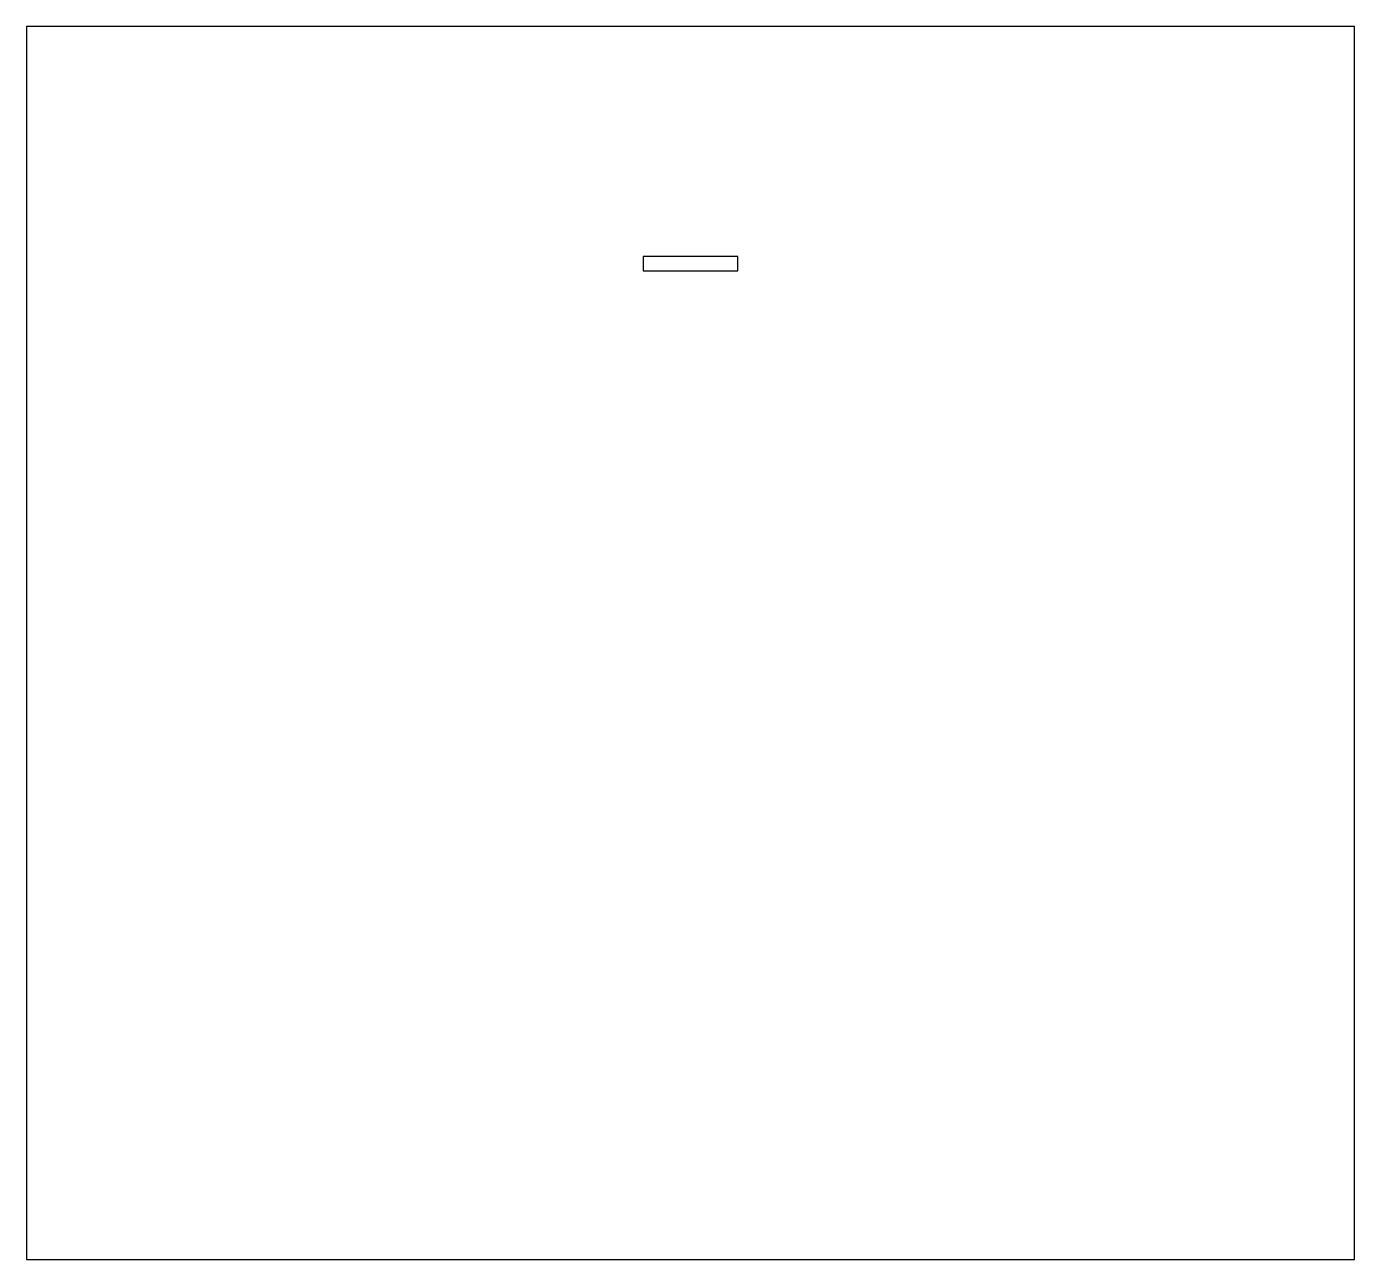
# Model space of a CAD drawing. Header units: millimetres. Extents: x -140 to 140, y -130 to 130.
import ezdxf

# ---------------------------------------------------------------- set-up
doc = ezdxf.new("R2010")
doc.units = ezdxf.units.MM

msp = doc.modelspace()

# ---------------------------------------------------------------- linework, layer by layer
at = {"color": 7, "linetype": 'Continuous', "lineweight": 25}
for p, q in [((-140, 130), (-140, -130)), ((140, 130), (-140, 130)), ((140, -130), (140, 130)), ((10, 81.5), (-10, 81.5)), ((-10, 81.5), (-10, 78.5)), ((10, 78.5), (10, 81.5)), ((-10, 78.5), (10, 78.5)), ((-140, -130), (140, -130))]:
    msp.add_line(p, q, dxfattribs=at)

doc.saveas('drawing.dxf')
